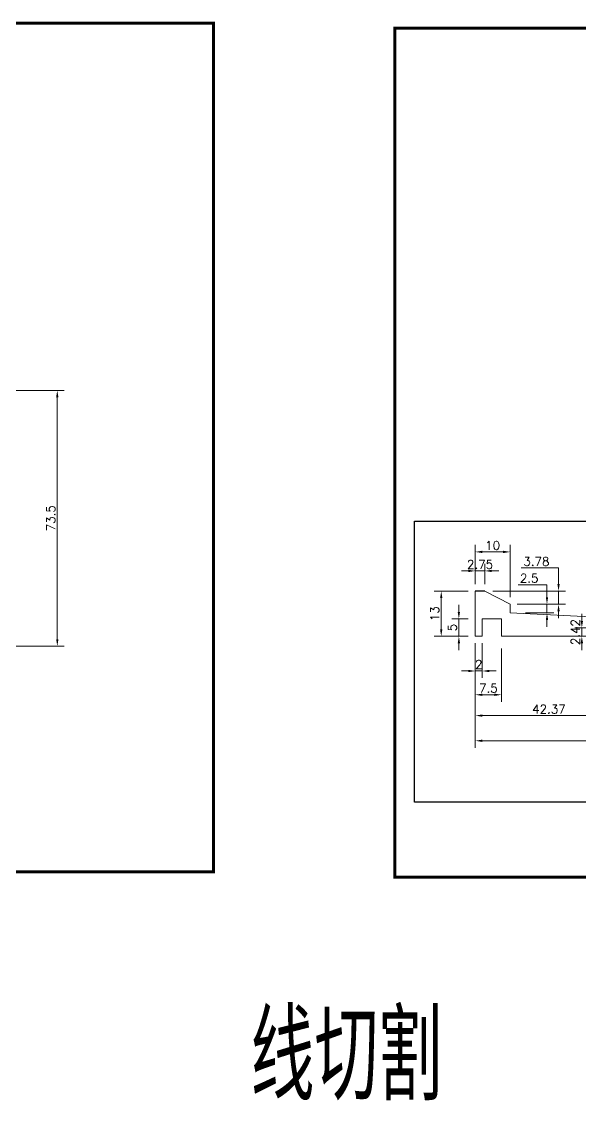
# Model space of a CAD drawing. Header units: millimetres. Extents: x 6728 to 8819, y -1283 to 914.
# Drawn here: x 7668.1 to 7828.8, y -1283.3 to -973.2 of the extents above; entities that cross this region are included whole.
import ezdxf

# ---------------------------------------------------------------- set-up
doc = ezdxf.new("R2010")
doc.units = ezdxf.units.MM
doc.header["$LTSCALE"] = 1000
for name, pattern in [('CENTER2', [28.575, 19.05, -3.175, 3.175, -3.175]), ('DASHDOTX3', [508, 254, -127, 0, -127]), ('HIDDEN2', [4.7625, 3.175, -1.5875])]:
    doc.linetypes.add(name, pattern=pattern)
for name, color, linetype in [('PUB_DIM', 3, 'Continuous'), ('PUB_TEXT', 7, 'Continuous'), ('PUB_TITLE', 7, 'Continuous'), ('中线', 1, 'DASHDOTX3'), ('图层2', 7, 'HIDDEN2')]:
    doc.layers.add(name, color=color, linetype=linetype)
doc.styles.get("Standard").update_dxf_attribs({"font": 'txt.shx', "bigfont": 'gbcbig.shx'})
doc.styles.add('样式 1', font='txt.shx', dxfattribs={"height": 5.5, "bigfont": 'gbcbig.shx'})
doc.dimstyles.new('ISO-25', dxfattribs={"dimtxt": 2.5, "dimasz": 2, "dimexe": 2, "dimexo": 2, "dimtad": 1, "dimtoh": 1, "dimdsep": 46, "dimtxsty": 'Standard', "dimcen": 2.5, "dimclrd": 256, "dimclre": 256, "dimazin": 0, "dimtfac": 1, "dimtix": 1, "dimtmove": 1, "dimatfit": 0, "dimfxl": 0, "dimtolj": 1, "dimlwd": 9, "dimlwe": 9, "dimarcsym": 0})

# ---------------------------------------------------------------- blocks, each defined once
blk = doc.blocks.new('*D611')
at = {"layer": 'Defpoints', "color": 0}
for p in [(7798.54, -1149.91), (7840.91, -1151.41), (7840.91, -1172.7)]:
    blk.add_point(p, dxfattribs=at)
at = {"layer": 'PUB_DIM', "lineweight": 9}
for p, q in [((7798.54, -1151.91), (7798.54, -1174.7)), ((7840.91, -1153.41), (7840.91, -1174.7)), ((7800.54, -1172.7), (7838.91, -1172.7))]:
    blk.add_line(p, q, dxfattribs=at)
at = {"layer": 'PUB_DIM'}
for points in [[(7800.54, -1172.37), (7800.54, -1173.03), (7798.54, -1172.7)], [(7838.91, -1172.37), (7838.91, -1173.03), (7840.91, -1172.7)]]:
    blk.add_solid(points, dxfattribs=at)
at = {"layer": 'PUB_DIM', "color": 0, "insert": (7819.72, -1170.83), "char_height": 2.5, "attachment_point": 5}
blk.add_mtext('\\A1;42.37', dxfattribs=at)
blk = doc.blocks.new('*D609')
at = {"layer": 'Defpoints', "color": 0}
for p in [(7798.54, -1153.11), (7905.7, -1153.11), (7905.7, -1179.94)]:
    blk.add_point(p, dxfattribs=at)
at = {"layer": 'PUB_DIM', "lineweight": 9}
for p, q in [((7798.54, -1155.11), (7798.54, -1181.94)), ((7905.7, -1155.11), (7905.7, -1181.94)), ((7800.54, -1179.94), (7903.7, -1179.94))]:
    blk.add_line(p, q, dxfattribs=at)
at = {"layer": 'PUB_DIM'}
for points in [[(7800.54, -1179.6), (7800.54, -1180.27), (7798.54, -1179.94)], [(7903.7, -1179.6), (7903.7, -1180.27), (7905.7, -1179.94)]]:
    blk.add_solid(points, dxfattribs=at)
at = {"layer": 'PUB_DIM', "color": 0, "insert": (7852.12, -1178.06), "char_height": 2.5, "attachment_point": 5}
blk.add_mtext('\\A1;107.16', dxfattribs=at)
blk = doc.blocks.new('*D607')
at = {"layer": 'Defpoints', "color": 0}
for p in [(7798.54, -1151.91), (7806.04, -1151.41), (7798.54, -1166.71)]:
    blk.add_point(p, dxfattribs=at)
at = {"layer": 'PUB_DIM', "lineweight": 9}
for p, q in [((7798.54, -1153.91), (7798.54, -1168.71)), ((7806.04, -1153.41), (7806.04, -1168.71)), ((7804.04, -1166.71), (7800.54, -1166.71))]:
    blk.add_line(p, q, dxfattribs=at)
at = {"layer": 'PUB_DIM'}
for points in [[(7800.54, -1166.38), (7800.54, -1167.04), (7798.54, -1166.71)], [(7804.04, -1166.38), (7804.04, -1167.04), (7806.04, -1166.71)]]:
    blk.add_solid(points, dxfattribs=at)
at = {"layer": 'PUB_DIM', "color": 0, "insert": (7802.29, -1164.83), "char_height": 2.5, "attachment_point": 5}
blk.add_mtext('\\A1;7.5', dxfattribs=at)
blk = doc.blocks.new('*D606')
at = {"layer": 'Defpoints', "color": 0}
for p in [(7798.54, -1149.91), (7800.54, -1149.91), (7798.54, -1159.88)]:
    blk.add_point(p, dxfattribs=at)
at = {"layer": 'PUB_DIM', "lineweight": 9}
for p, q in [((7798.54, -1151.91), (7798.54, -1161.88)), ((7800.54, -1151.91), (7800.54, -1161.88)), ((7796.54, -1159.88), (7794.54, -1159.88)), ((7800.54, -1159.88), (7798.54, -1159.88)), ((7802.54, -1159.88), (7804.54, -1159.88))]:
    blk.add_line(p, q, dxfattribs=at)
at = {"layer": 'PUB_DIM'}
for points in [[(7796.54, -1159.55), (7796.54, -1160.22), (7798.54, -1159.88)], [(7802.54, -1159.55), (7802.54, -1160.22), (7800.54, -1159.88)]]:
    blk.add_solid(points, dxfattribs=at)
at = {"layer": 'PUB_DIM', "color": 0, "insert": (7799.54, -1158.01), "char_height": 2.5, "attachment_point": 5}
blk.add_mtext('\\A1;2', dxfattribs=at)
blk = doc.blocks.new('*D605')
at = {"layer": 'Defpoints', "color": 0}
for p in [(7793.82, -1144.91), (7798.54, -1144.91), (7798.54, -1149.91)]:
    blk.add_point(p, dxfattribs=at)
at = {"layer": 'PUB_DIM', "lineweight": 9}
for p, q in [((7793.82, -1142.91), (7793.82, -1140.91)), ((7796.54, -1144.91), (7791.82, -1144.91)), ((7793.82, -1149.91), (7793.82, -1144.91)), ((7796.54, -1149.91), (7791.82, -1149.91)), ((7793.82, -1151.91), (7793.82, -1153.91))]:
    blk.add_line(p, q, dxfattribs=at)
at = {"layer": 'PUB_DIM'}
for points in [[(7793.49, -1142.91), (7794.15, -1142.91), (7793.82, -1144.91)], [(7793.49, -1151.91), (7794.15, -1151.91), (7793.82, -1149.91)]]:
    blk.add_solid(points, dxfattribs=at)
at = {"layer": 'PUB_DIM', "color": 0, "insert": (7791.95, -1147.41), "char_height": 2.5, "attachment_point": 5, "rotation": 90}
blk.add_mtext('\\A1;5', dxfattribs=at)
blk = doc.blocks.new('*D604')
at = {"layer": 'Defpoints', "color": 0}
for p in [(7788.75, -1136.92), (7798.54, -1136.92), (7798.54, -1149.91)]:
    blk.add_point(p, dxfattribs=at)
at = {"layer": 'PUB_DIM', "lineweight": 9}
for p, q in [((7796.54, -1136.92), (7786.75, -1136.92)), ((7788.75, -1147.91), (7788.75, -1138.92)), ((7796.54, -1149.91), (7786.75, -1149.91))]:
    blk.add_line(p, q, dxfattribs=at)
at = {"layer": 'PUB_DIM'}
for points in [[(7788.42, -1138.92), (7789.09, -1138.92), (7788.75, -1136.92)], [(7788.42, -1147.91), (7789.09, -1147.91), (7788.75, -1149.91)]]:
    blk.add_solid(points, dxfattribs=at)
at = {"layer": 'PUB_DIM', "color": 0, "insert": (7786.88, -1143.42), "char_height": 2.5, "attachment_point": 5, "rotation": 90}
blk.add_mtext('\\A1;13', dxfattribs=at)
blk = doc.blocks.new('*D603')
at = {"layer": 'Defpoints', "color": 0}
for p in [(7829.17, -1147.49), (7837.59, -1147.49), (7840.91, -1149.91)]:
    blk.add_point(p, dxfattribs=at)
at = {"layer": 'PUB_DIM', "lineweight": 9}
for p, q in [((7829.17, -1145.49), (7829.17, -1143.49)), ((7835.59, -1147.49), (7827.17, -1147.49)), ((7838.91, -1149.91), (7827.17, -1149.91)), ((7829.17, -1149.91), (7829.17, -1147.49)), ((7829.17, -1151.91), (7829.17, -1153.91))]:
    blk.add_line(p, q, dxfattribs=at)
at = {"layer": 'PUB_DIM'}
for points in [[(7828.84, -1145.49), (7829.51, -1145.49), (7829.17, -1147.49)], [(7828.84, -1151.91), (7829.51, -1151.91), (7829.17, -1149.91)]]:
    blk.add_solid(points, dxfattribs=at)
at = {"layer": 'PUB_DIM', "color": 0, "insert": (7827.3, -1148.7), "char_height": 2.5, "attachment_point": 5, "rotation": 90}
blk.add_mtext('\\A1;2.42', dxfattribs=at)
blk = doc.blocks.new('*D602')
at = {"layer": 'Defpoints', "color": 0}
for p in [(7808.54, -1140.69), (7819.15, -1140.69), (7811, -1143.19)]:
    blk.add_point(p, dxfattribs=at)
at = {"layer": 'PUB_DIM', "lineweight": 9}
for p, q in [((7810.9, -1135.1), (7819.15, -1135.1)), ((7819.15, -1135.1), (7819.15, -1136.69)), ((7819.15, -1138.69), (7819.15, -1136.69)), ((7810.54, -1140.69), (7821.15, -1140.69)), ((7819.15, -1143.19), (7819.15, -1140.69)), ((7813, -1143.19), (7821.15, -1143.19)), ((7819.15, -1145.19), (7819.15, -1147.19))]:
    blk.add_line(p, q, dxfattribs=at)
at = {"layer": 'PUB_DIM'}
for points in [[(7818.82, -1138.69), (7819.48, -1138.69), (7819.15, -1140.69)], [(7818.82, -1145.19), (7819.48, -1145.19), (7819.15, -1143.19)]]:
    blk.add_solid(points, dxfattribs=at)
at = {"layer": 'PUB_DIM', "color": 0, "insert": (7814.03, -1133.22), "char_height": 2.5, "attachment_point": 5}
blk.add_mtext('\\A1;2.5', dxfattribs=at)
blk = doc.blocks.new('*D601')
at = {"layer": 'Defpoints', "color": 0}
for p in [(7801.58, -1136.92), (7822.48, -1136.92), (7810.54, -1140.69)]:
    blk.add_point(p, dxfattribs=at)
at = {"layer": 'PUB_DIM', "lineweight": 9}
for p, q in [((7811.73, -1130.27), (7822.48, -1130.27)), ((7822.48, -1130.27), (7822.48, -1132.92)), ((7822.48, -1134.92), (7822.48, -1132.92)), ((7803.58, -1136.92), (7824.48, -1136.92)), ((7822.48, -1140.69), (7822.48, -1136.92)), ((7812.54, -1140.69), (7824.48, -1140.69)), ((7822.48, -1142.69), (7822.48, -1144.69))]:
    blk.add_line(p, q, dxfattribs=at)
at = {"layer": 'PUB_DIM'}
for points in [[(7822.15, -1134.92), (7822.81, -1134.92), (7822.48, -1136.92)], [(7822.15, -1142.69), (7822.81, -1142.69), (7822.48, -1140.69)]]:
    blk.add_solid(points, dxfattribs=at)
at = {"layer": 'PUB_DIM', "color": 0, "insert": (7816.11, -1128.39), "char_height": 2.5, "attachment_point": 5}
blk.add_mtext('\\A1;3.78', dxfattribs=at)
blk = doc.blocks.new('*D600')
at = {"layer": 'Defpoints', "color": 0}
for p in [(7798.54, -1131.12), (7798.54, -1136.92), (7801.28, -1136.92)]:
    blk.add_point(p, dxfattribs=at)
at = {"layer": 'PUB_DIM', "lineweight": 9}
for p, q in [((7796.54, -1131.12), (7794.54, -1131.12)), ((7798.54, -1134.92), (7798.54, -1129.12)), ((7801.28, -1131.12), (7798.54, -1131.12)), ((7801.28, -1134.92), (7801.28, -1129.12)), ((7803.28, -1131.12), (7805.28, -1131.12))]:
    blk.add_line(p, q, dxfattribs=at)
at = {"layer": 'PUB_DIM'}
for points in [[(7796.54, -1130.79), (7796.54, -1131.46), (7798.54, -1131.12)], [(7803.28, -1130.79), (7803.28, -1131.46), (7801.28, -1131.12)]]:
    blk.add_solid(points, dxfattribs=at)
at = {"layer": 'PUB_DIM', "color": 0, "insert": (7799.91, -1129.25), "char_height": 2.5, "attachment_point": 5}
blk.add_mtext('\\A1;2.75', dxfattribs=at)
blk = doc.blocks.new('*D581')
at = {"layer": 'Defpoints', "color": 0}
for p in [(7808.54, -1125.66), (7798.54, -1136.92), (7808.54, -1140.69)]:
    blk.add_point(p, dxfattribs=at)
at = {"layer": 'PUB_DIM', "lineweight": 9}
for p, q in [((7798.54, -1134.92), (7798.54, -1123.66)), ((7808.54, -1138.69), (7808.54, -1123.66)), ((7800.54, -1125.66), (7806.54, -1125.66))]:
    blk.add_line(p, q, dxfattribs=at)
at = {"layer": 'PUB_DIM'}
for points in [[(7800.54, -1125.32), (7800.54, -1125.99), (7798.54, -1125.66)], [(7806.54, -1125.32), (7806.54, -1125.99), (7808.54, -1125.66)]]:
    blk.add_solid(points, dxfattribs=at)
at = {"layer": 'PUB_DIM', "color": 0, "insert": (7803.54, -1123.78), "char_height": 2.5, "attachment_point": 5}
blk.add_mtext('\\A1;10', dxfattribs=at)
blk = doc.blocks.new('扳机阻铁')
at = {"lineweight": 20}
for p, q in [((-42.37, -2.42), (-42.37, 10.58)), ((-39.62, 10.58), (-32.37, 6.8)), ((-32.37, 4.3), (-32.37, 6.8)), ((-32.37, 4.3), (64.8, -0.42)), ((-40.37, -2.42), (-42.37, -2.42)), ((64.8, -2.42), (-34.87, -2.42)), ((64.8, -0.42), (64.8, -2.42))]:
    blk.add_line(p, q, dxfattribs=at)
blk.add_line((-39.62, 10.58), (-42.37, 10.58))
blk.add_circle((0, 0), 1.5, dxfattribs=at)
at = {"layer": '中线', "linetype": 'CENTER2', "ltscale": 0.0002}
for p, q in [((0, 4.11), (0, -4.11)), ((0, 4.11), (0, -4.11)), ((0, 4.11), (0, -4.11)), ((0, 4.11), (0, -4.11)), ((4.79, 0), (-4.79, 0))]:
    blk.add_line(p, q, dxfattribs=at)
at = {"layer": '图层2', "lineweight": 13, "ltscale": 0.3}
for p, q in [((-34.87, 2.58), (-40.37, 2.58)), ((-40.37, -2.42), (-40.37, 2.58)), ((-34.87, -2.42), (-34.87, 2.58))]:
    blk.add_line(p, q, dxfattribs=at)
blk = doc.blocks.new('*D508')
at = {"layer": 'Defpoints', "color": 0}
for p in [(7655.93, -1079.24), (7678.38, -1079.24), (7645.65, -1152.74)]:
    blk.add_point(p, dxfattribs=at)
at = {"layer": 'PUB_DIM', "lineweight": 9}
for p, q in [((7657.93, -1079.24), (7680.38, -1079.24)), ((7678.38, -1150.74), (7678.38, -1081.24)), ((7647.65, -1152.74), (7680.38, -1152.74))]:
    blk.add_line(p, q, dxfattribs=at)
at = {"layer": 'PUB_DIM'}
for points in [[(7678.04, -1081.24), (7678.71, -1081.24), (7678.38, -1079.24)], [(7678.04, -1150.74), (7678.71, -1150.74), (7678.38, -1152.74)]]:
    blk.add_solid(points, dxfattribs=at)
at = {"layer": 'PUB_DIM', "color": 0, "insert": (7676.5, -1115.99), "char_height": 2.5, "attachment_point": 5, "rotation": 90}
blk.add_mtext('\\A1;73.5', dxfattribs=at)

msp = doc.modelspace()

# ---------------------------------------------------------------- linework, layer by layer
msp.add_lwpolyline([(7781.063, -1116.832), (7923.282, -1116.832), (7923.282, -1197.564), (7781.063, -1197.564)], close=True)
at = {"layer": 'PUB_TITLE', "const_width": 0.85}
for points in [[(7060.245, -1217.623), (7723.245, -1217.623), (7723.245, -973.673), (7060.245, -973.673)], [(7775.432, -1219.115), (8106.932, -1219.115), (8106.932, -975.165), (7775.432, -975.165)]]:
    msp.add_lwpolyline(points, close=True, dxfattribs=at)

# ---------------------------------------------------------------- block references
msp.add_blockref('扳机阻铁', (7840.906, -1147.495))

# ---------------------------------------------------------------- texts
at = {"layer": 'PUB_TEXT', "style": '样式 1'}
msp.add_text('线切割', height=25.5319, dxfattribs=at).set_placement((7733.914, -1283.294))

# ---------------------------------------------------------------- dimensions: what is measured, and where the dimension line sits
at = {"layer": 'PUB_DIM'}
for base, p1, p2, picture, middle in [((7678.377, -1079.236), (7645.653, -1152.736), (7655.928, -1079.236), '*D508', (7676.502, -1115.986)), ((7788.754, -1136.917), (7798.538, -1149.913), (7798.538, -1136.917), '*D604', (7786.879, -1143.415)), ((7793.821, -1144.913), (7798.538, -1149.913), (7798.538, -1144.913), '*D605', (7791.946, -1147.413)), ((7829.175, -1147.495), (7840.906, -1149.913), (7837.595, -1147.495), '*D603', (7827.3, -1148.704))]:
    dim = msp.add_linear_dim(base=base, p1=p1, p2=p2, angle=90, dimstyle='ISO-25', dxfattribs=at)
    dim.commit()
    dim.dimension.update_dxf_attribs({"geometry": picture, "text_midpoint": middle})
for base, p1, p2, picture, middle in [((7808.538, -1125.656), (7798.538, -1136.917), (7808.538, -1140.693), '*D581', (7803.538, -1123.781)), ((7798.538, -1131.124), (7801.284, -1136.917), (7798.538, -1136.917), '*D600', (7799.911, -1129.249)), ((7798.538, -1159.883), (7800.538, -1149.913), (7798.538, -1149.913), '*D606', (7799.538, -1158.008)), ((7840.906, -1172.701), (7798.538, -1149.913), (7840.906, -1151.413), '*D611', (7819.722, -1170.826)), ((7798.538, -1166.71), (7806.038, -1151.413), (7798.538, -1151.913), '*D607', (7802.288, -1164.835)), ((7905.7026, -1179.9375), (7798.5382, -1153.1078), (7905.7026, -1153.1078), '*D609', (7852.1204, -1178.0625))]:
    dim = msp.add_linear_dim(base=base, p1=p1, p2=p2, dimstyle='ISO-25', dxfattribs=at)
    dim.commit()
    dim.dimension.update_dxf_attribs({"geometry": picture, "text_midpoint": middle})
for base, p1, p2, picture, middle in [((7822.48, -1136.917), (7810.538, -1140.693), (7801.584, -1136.917), '*D601', (7820.993, -1130.268)), ((7819.151, -1140.693), (7811.001, -1143.193), (7808.538, -1140.693), '*D602', (7818.441, -1135.098))]:
    dim = msp.add_linear_dim(base=base, p1=p1, p2=p2, angle=90, dimstyle='ISO-25', dxfattribs=at)
    dim.commit()
    dim.dimension.update_dxf_attribs({"geometry": picture, "text_midpoint": middle, "dimtype": 128})

doc.saveas('drawing.dxf')
